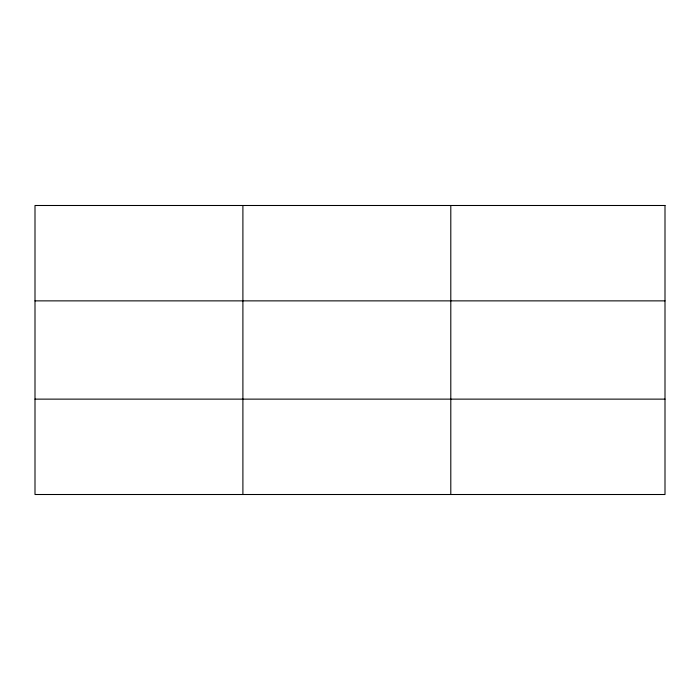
<?xml version="1.0" encoding="UTF-8"?>
<svg xmlns="http://www.w3.org/2000/svg" width="700" height="700" viewBox="0 0 700 700"><rect width="100%" height="100%" fill="white"/><g stroke="black" fill="none" stroke-linecap="round" stroke-linejoin="round"><path stroke-width="1.05" d="M242.9 494.506L242.9 205.494M450.8 494.506L450.8 205.494M35 300.869L665 300.869M35 399.131L665 399.131M665 205.494L665 494.506L35 494.506L35 205.494L665 205.494"/></g></svg>
